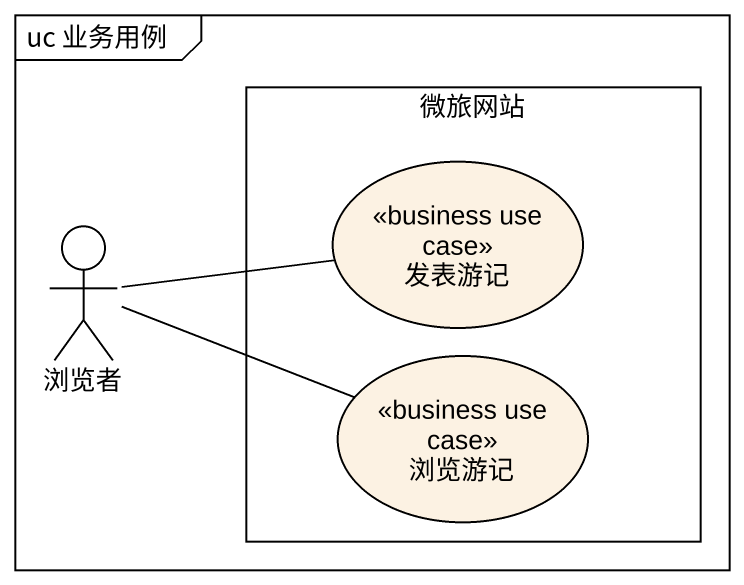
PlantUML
@startuml
mainframe uc 业务用例
rectangle 微旅网站 {
  usecase 发表游记 <<business use case>>
  usecase 浏览游记 <<business use case>>
}
actor 浏览者
浏览者 -right- 发表游记
浏览者 -right- 浏览游记
@enduml
